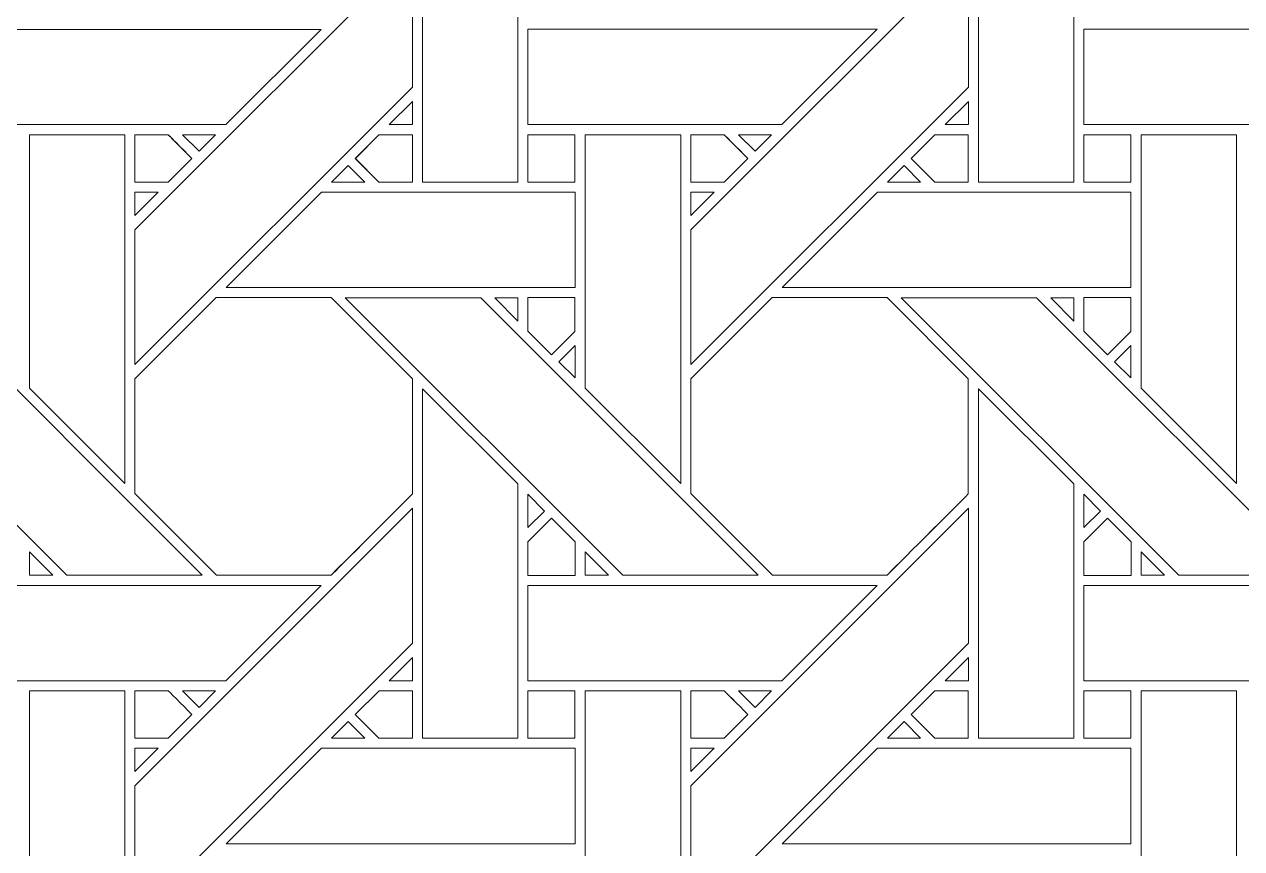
# Model space of a CAD drawing. Header units: inches. Extents: x 2.4 to 22.4, y -0.9 to 19.1.
# Drawn here: x 7.688 to 9.766, y 14.558 to 15.965 of the extents above; entities that cross this region are included whole.
import ezdxf

# ---------------------------------------------------------------- set-up
doc = ezdxf.new("R2010")
doc.units = ezdxf.units.IN
doc.header["$MEASUREMENT"] = 0
doc.layers.add('Design', color=7, linetype='Continuous', lineweight=0)

msp = doc.modelspace()

# ---------------------------------------------------------------- linework, layer by layer
at = {"layer": 'Design'}
for points, knots in [([(12.3829, 19.0948), (6.86, 19.0948), (2.3829, 14.6176), (2.3829, 9.0948), (2.3829, 3.5719), (6.86, -0.9052), (12.3829, -0.9052), (17.9057, -0.9052), (22.3829, 3.5719), (22.3829, 9.0948), (22.3829, 14.6176), (17.9057, 19.0948), (12.3829, 19.0948)], [0, 0, 0, 0, 1, 1, 1, 2, 2, 2, 3, 3, 3, 4, 4, 4, 4]), ([(12.3829, 17.972), (7.4801, 17.972), (3.5056, 13.9975), (3.5056, 9.0948), (3.5056, 4.192), (7.4801, 0.2175), (12.3829, 0.2175), (17.2856, 0.2175), (21.2601, 4.192), (21.2601, 9.0948), (21.2601, 13.9975), (17.2856, 17.972), (12.3829, 17.972)], [0, 0, 0, 0, 1, 1, 1, 2, 2, 2, 3, 3, 3, 4, 4, 4, 4]), ([(8.3676, 15.6955), (8.3676, 15.6955), (8.3676, 16.2913), (8.3676, 16.2913), (8.3676, 16.2913), (8.5303, 16.1292), (8.5303, 16.1292), (8.5303, 16.1292), (8.5303, 15.6955), (8.5303, 15.6955), (8.5303, 15.6955), (8.3676, 15.6955), (8.3676, 15.6955)], [0, 0, 0, 0, 1, 1, 1, 2, 2, 2, 3, 3, 3, 4, 4, 4, 4]), ([(9.3163, 15.6955), (9.3163, 15.6955), (9.3163, 16.2913), (9.3163, 16.2913), (9.3163, 16.2913), (9.4791, 16.1292), (9.4791, 16.1292), (9.4791, 16.1292), (9.4791, 15.6955), (9.4791, 15.6955), (9.4791, 15.6955), (9.3163, 15.6955), (9.3163, 15.6955)], [0, 0, 0, 0, 1, 1, 1, 2, 2, 2, 3, 3, 3, 4, 4, 4, 4]), ([(8.3504, 16.0878), (8.3504, 16.0878), (8.3504, 15.8577), (8.3504, 15.8577), (8.3504, 15.8577), (7.8768, 15.3841), (7.8768, 15.3841), (7.8768, 15.3841), (7.8768, 15.6142), (7.8768, 15.6142), (7.8768, 15.6142), (8.3504, 16.0878), (8.3504, 16.0878)], [0, 0, 0, 0, 1, 1, 1, 2, 2, 2, 3, 3, 3, 4, 4, 4, 4]), ([(9.2992, 15.8577), (9.2992, 15.8577), (8.8255, 15.3841), (8.8255, 15.3841), (8.8255, 15.3841), (8.8255, 15.6142), (8.8255, 15.6142), (8.8255, 15.6142), (9.2992, 16.0878), (9.2992, 16.0878), (9.2992, 16.0878), (9.2992, 15.8577), (9.2992, 15.8577)], [0, 0, 0, 0, 1, 1, 1, 2, 2, 2, 3, 3, 3, 4, 4, 4, 4]), ([(8.1946, 15.9562), (8.1946, 15.9562), (8.0319, 15.7936), (8.0319, 15.7936), (8.0319, 15.7936), (7.5989, 15.7936), (7.5989, 15.7936), (7.5989, 15.7936), (7.5989, 15.9562), (7.5989, 15.9562), (7.5989, 15.9562), (8.1946, 15.9562), (8.1946, 15.9562)], [0, 0, 0, 0, 1, 1, 1, 2, 2, 2, 3, 3, 3, 4, 4, 4, 4]), ([(9.1433, 15.9563), (9.1433, 15.9563), (8.9806, 15.7936), (8.9806, 15.7936), (8.9806, 15.7936), (8.5476, 15.7936), (8.5476, 15.7936), (8.5476, 15.7936), (8.5476, 15.9563), (8.5476, 15.9563), (8.5476, 15.9563), (9.1433, 15.9563), (9.1433, 15.9563)], [0, 0, 0, 0, 1, 1, 1, 2, 2, 2, 3, 3, 3, 4, 4, 4, 4]), ([(10.0921, 15.9563), (10.0921, 15.9563), (9.9293, 15.7936), (9.9293, 15.7936), (9.9293, 15.7936), (9.4964, 15.7936), (9.4964, 15.7936), (9.4964, 15.7936), (9.4964, 15.9563), (9.4964, 15.9563), (9.4964, 15.9563), (10.0921, 15.9563), (10.0921, 15.9563)], [0, 0, 0, 0, 1, 1, 1, 2, 2, 2, 3, 3, 3, 4, 4, 4, 4]), ([(8.3504, 15.7936), (8.3504, 15.7936), (8.3107, 15.7936), (8.3107, 15.7936), (8.3107, 15.7936), (8.3504, 15.8333), (8.3504, 15.8333), (8.3504, 15.8333), (8.3504, 15.7936), (8.3504, 15.7936)], [0, 0, 0, 0, 1, 1, 1, 2, 2, 2, 3, 3, 3, 3]), ([(9.2992, 15.7936), (9.2992, 15.7936), (9.2594, 15.7936), (9.2594, 15.7936), (9.2594, 15.7936), (9.2992, 15.8334), (9.2992, 15.8334), (9.2992, 15.8334), (9.2992, 15.7936), (9.2992, 15.7936)], [0, 0, 0, 0, 1, 1, 1, 2, 2, 2, 3, 3, 3, 3]), ([(7.8596, 15.7763), (7.8596, 15.7763), (7.8596, 15.1812), (7.8596, 15.1812), (7.8596, 15.1812), (7.6967, 15.3441), (7.6967, 15.3441), (7.6967, 15.3441), (7.6967, 15.7763), (7.6967, 15.7763), (7.6967, 15.7763), (7.8596, 15.7763), (7.8596, 15.7763)], [0, 0, 0, 0, 1, 1, 1, 2, 2, 2, 3, 3, 3, 4, 4, 4, 4]), ([(7.9336, 15.6956), (7.9336, 15.6956), (7.8767, 15.6956), (7.8767, 15.6956), (7.8767, 15.6956), (7.8767, 15.7764), (7.8767, 15.7764), (7.8767, 15.7764), (7.9337, 15.7764), (7.9337, 15.7764), (7.9389, 15.7713), (7.9696, 15.7405), (7.9741, 15.7361), (7.9741, 15.7361), (7.9336, 15.6956), (7.9336, 15.6956)], [0, 0, 0, 0, 1, 1, 1, 2, 2, 2, 3, 3, 3, 4, 4, 4, 5, 5, 5, 5]), ([(7.9583, 15.7518), (7.9583, 15.7518), (7.9742, 15.7359), (7.9742, 15.7359), (7.9742, 15.7359), (7.9337, 15.6955), (7.9337, 15.6955), (7.9337, 15.6955), (7.8768, 15.6955), (7.8768, 15.6955), (7.8768, 15.6955), (7.8768, 15.7763), (7.8768, 15.7763), (7.8768, 15.7763), (7.9338, 15.7763), (7.9338, 15.7763), (7.9392, 15.771), (7.949, 15.7611), (7.9583, 15.7518)], [0, 0, 0, 0, 1, 1, 1, 2, 2, 2, 3, 3, 3, 4, 4, 4, 5, 5, 5, 6, 6, 6, 6]), ([(7.9582, 15.7763), (7.9582, 15.7763), (8.0146, 15.7763), (8.0146, 15.7763), (8.0146, 15.7763), (7.9864, 15.7481), (7.9864, 15.7481), (7.9864, 15.7481), (7.9582, 15.7763), (7.9582, 15.7763)], [0, 0, 0, 0, 1, 1, 1, 2, 2, 2, 3, 3, 3, 3]), ([(8.2933, 15.6956), (8.2933, 15.6956), (8.2529, 15.736), (8.2529, 15.736), (8.2529, 15.736), (8.2933, 15.7764), (8.2933, 15.7764), (8.2933, 15.7764), (8.3504, 15.7764), (8.3504, 15.7764), (8.3504, 15.7764), (8.3504, 15.6956), (8.3504, 15.6956), (8.3504, 15.6956), (8.2933, 15.6956), (8.2933, 15.6956)], [0, 0, 0, 0, 1, 1, 1, 2, 2, 2, 3, 3, 3, 4, 4, 4, 5, 5, 5, 5]), ([(8.253, 15.7359), (8.253, 15.7359), (8.2933, 15.7764), (8.2933, 15.7764), (8.2933, 15.7764), (8.3504, 15.7764), (8.3504, 15.7764), (8.3504, 15.7764), (8.3504, 15.6956), (8.3504, 15.6956), (8.3504, 15.6956), (8.2933, 15.6956), (8.2933, 15.6956), (8.2933, 15.6956), (8.253, 15.7359), (8.253, 15.7359)], [0, 0, 0, 0, 1, 1, 1, 2, 2, 2, 3, 3, 3, 4, 4, 4, 5, 5, 5, 5]), ([(8.5476, 15.6956), (8.5476, 15.6956), (8.5476, 15.7764), (8.5476, 15.7764), (8.5476, 15.7764), (8.6278, 15.7764), (8.6278, 15.7764), (8.6278, 15.7764), (8.6278, 15.6956), (8.6278, 15.6956), (8.6278, 15.6956), (8.5476, 15.6956), (8.5476, 15.6956)], [0, 0, 0, 0, 1, 1, 1, 2, 2, 2, 3, 3, 3, 4, 4, 4, 4]), ([(8.6278, 15.7764), (8.6278, 15.7764), (8.6278, 15.6956), (8.6278, 15.6956), (8.6278, 15.6956), (8.5476, 15.6956), (8.5476, 15.6956), (8.5476, 15.6956), (8.5476, 15.7764), (8.5476, 15.7764), (8.5476, 15.7764), (8.6278, 15.7764), (8.6278, 15.7764)], [0, 0, 0, 0, 1, 1, 1, 2, 2, 2, 3, 3, 3, 4, 4, 4, 4]), ([(8.6454, 15.3441), (8.6454, 15.3441), (8.6454, 15.7763), (8.6454, 15.7763), (8.6454, 15.7763), (8.8083, 15.7763), (8.8083, 15.7763), (8.8083, 15.7763), (8.8083, 15.1812), (8.8083, 15.1812), (8.8083, 15.1812), (8.6454, 15.3441), (8.6454, 15.3441)], [0, 0, 0, 0, 1, 1, 1, 2, 2, 2, 3, 3, 3, 4, 4, 4, 4]), ([(8.8255, 15.6956), (8.8255, 15.6956), (8.8255, 15.7763), (8.8255, 15.7763), (8.8255, 15.7763), (8.8825, 15.7763), (8.8825, 15.7763), (8.8877, 15.7712), (8.9184, 15.7404), (8.9228, 15.736), (8.9228, 15.736), (8.8824, 15.6956), (8.8824, 15.6956), (8.8824, 15.6956), (8.8255, 15.6956), (8.8255, 15.6956)], [0, 0, 0, 0, 1, 1, 1, 2, 2, 2, 3, 3, 3, 4, 4, 4, 5, 5, 5, 5]), ([(8.907, 15.7518), (8.907, 15.7518), (8.9228, 15.736), (8.9228, 15.736), (8.9228, 15.736), (8.8824, 15.6956), (8.8824, 15.6956), (8.8824, 15.6956), (8.8255, 15.6956), (8.8255, 15.6956), (8.8255, 15.6956), (8.8255, 15.7763), (8.8255, 15.7763), (8.8255, 15.7763), (8.8825, 15.7763), (8.8825, 15.7763), (8.8879, 15.771), (8.8977, 15.7611), (8.907, 15.7518)], [0, 0, 0, 0, 1, 1, 1, 2, 2, 2, 3, 3, 3, 4, 4, 4, 5, 5, 5, 6, 6, 6, 6]), ([(8.9069, 15.7763), (8.9069, 15.7763), (8.9634, 15.7763), (8.9634, 15.7763), (8.9634, 15.7763), (8.9351, 15.7481), (8.9351, 15.7481), (8.9351, 15.7481), (8.9069, 15.7763), (8.9069, 15.7763)], [0, 0, 0, 0, 1, 1, 1, 2, 2, 2, 3, 3, 3, 3]), ([(9.242, 15.6956), (9.242, 15.6956), (9.2017, 15.7359), (9.2017, 15.7359), (9.2017, 15.7359), (9.2421, 15.7764), (9.2421, 15.7764), (9.2421, 15.7764), (9.2991, 15.7764), (9.2991, 15.7764), (9.2991, 15.7764), (9.2991, 15.6956), (9.2991, 15.6956), (9.2991, 15.6956), (9.242, 15.6956), (9.242, 15.6956)], [0, 0, 0, 0, 1, 1, 1, 2, 2, 2, 3, 3, 3, 4, 4, 4, 5, 5, 5, 5]), ([(9.2017, 15.7359), (9.2017, 15.7359), (9.2421, 15.7764), (9.2421, 15.7764), (9.2421, 15.7764), (9.2991, 15.7764), (9.2991, 15.7764), (9.2991, 15.7764), (9.2991, 15.6956), (9.2991, 15.6956), (9.2991, 15.6956), (9.242, 15.6956), (9.242, 15.6956), (9.242, 15.6956), (9.2017, 15.7359), (9.2017, 15.7359)], [0, 0, 0, 0, 1, 1, 1, 2, 2, 2, 3, 3, 3, 4, 4, 4, 5, 5, 5, 5]), ([(9.4963, 15.6956), (9.4963, 15.6956), (9.4963, 15.7763), (9.4963, 15.7763), (9.4963, 15.7763), (9.5766, 15.7763), (9.5766, 15.7763), (9.5766, 15.7763), (9.5766, 15.6956), (9.5766, 15.6956), (9.5766, 15.6956), (9.4963, 15.6956), (9.4963, 15.6956)], [0, 0, 0, 0, 1, 1, 1, 2, 2, 2, 3, 3, 3, 4, 4, 4, 4]), ([(9.5766, 15.7763), (9.5766, 15.7763), (9.5766, 15.6956), (9.5766, 15.6956), (9.5766, 15.6956), (9.4963, 15.6956), (9.4963, 15.6956), (9.4963, 15.6956), (9.4963, 15.7763), (9.4963, 15.7763), (9.4963, 15.7763), (9.5766, 15.7763), (9.5766, 15.7763)], [0, 0, 0, 0, 1, 1, 1, 2, 2, 2, 3, 3, 3, 4, 4, 4, 4]), ([(9.5942, 15.3441), (9.5942, 15.3441), (9.5942, 15.7763), (9.5942, 15.7763), (9.5942, 15.7763), (9.7571, 15.7763), (9.7571, 15.7763), (9.7571, 15.7763), (9.7571, 15.1812), (9.7571, 15.1812), (9.7571, 15.1812), (9.5942, 15.3441), (9.5942, 15.3441)], [0, 0, 0, 0, 1, 1, 1, 2, 2, 2, 3, 3, 3, 4, 4, 4, 4]), ([(8.2691, 15.6955), (8.2691, 15.6955), (8.2126, 15.6955), (8.2126, 15.6955), (8.2126, 15.6955), (8.2408, 15.7238), (8.2408, 15.7238), (8.2408, 15.7238), (8.2691, 15.6955), (8.2691, 15.6955)], [0, 0, 0, 0, 1, 1, 1, 2, 2, 2, 3, 3, 3, 3]), ([(9.2178, 15.6955), (9.2178, 15.6955), (9.1613, 15.6955), (9.1613, 15.6955), (9.1613, 15.6955), (9.1896, 15.7238), (9.1896, 15.7238), (9.1896, 15.7238), (9.2178, 15.6955), (9.2178, 15.6955)], [0, 0, 0, 0, 1, 1, 1, 2, 2, 2, 3, 3, 3, 3]), ([(7.9166, 15.6784), (7.9166, 15.6784), (7.8768, 15.6385), (7.8768, 15.6385), (7.8768, 15.6385), (7.8768, 15.6784), (7.8768, 15.6784), (7.8768, 15.6784), (7.9166, 15.6784), (7.9166, 15.6784)], [0, 0, 0, 0, 1, 1, 1, 2, 2, 2, 3, 3, 3, 3]), ([(8.6279, 15.6784), (8.6279, 15.6784), (8.6279, 15.5155), (8.6279, 15.5155), (8.6279, 15.5155), (8.0326, 15.5155), (8.0326, 15.5155), (8.0326, 15.5155), (8.1954, 15.6784), (8.1954, 15.6784), (8.1954, 15.6784), (8.6279, 15.6784), (8.6279, 15.6784)], [0, 0, 0, 0, 1, 1, 1, 2, 2, 2, 3, 3, 3, 4, 4, 4, 4]), ([(8.8653, 15.6784), (8.8653, 15.6784), (8.8255, 15.6385), (8.8255, 15.6385), (8.8255, 15.6385), (8.8255, 15.6784), (8.8255, 15.6784), (8.8255, 15.6784), (8.8653, 15.6784), (8.8653, 15.6784)], [0, 0, 0, 0, 1, 1, 1, 2, 2, 2, 3, 3, 3, 3]), ([(9.5766, 15.6784), (9.5766, 15.6784), (9.5766, 15.5155), (9.5766, 15.5155), (9.5766, 15.5155), (8.9813, 15.5155), (8.9813, 15.5155), (8.9813, 15.5155), (9.1442, 15.6784), (9.1442, 15.6784), (9.1442, 15.6784), (9.5766, 15.6784), (9.5766, 15.6784)], [0, 0, 0, 0, 1, 1, 1, 2, 2, 2, 3, 3, 3, 4, 4, 4, 4]), ([(7.5181, 15.4984), (7.5181, 15.4984), (7.9918, 15.0248), (7.9918, 15.0248), (7.9918, 15.0248), (7.7607, 15.0248), (7.7607, 15.0248), (7.7607, 15.0248), (7.2872, 15.4984), (7.2872, 15.4984), (7.2872, 15.4984), (7.5181, 15.4984), (7.5181, 15.4984)], [0, 0, 0, 0, 1, 1, 1, 2, 2, 2, 3, 3, 3, 4, 4, 4, 4]), ([(8.2116, 15.0249), (8.2116, 15.0249), (8.0159, 15.0249), (8.0159, 15.0249), (8.0159, 15.0249), (7.8767, 15.1641), (7.8767, 15.1641), (7.8767, 15.1641), (7.8767, 15.3597), (7.8767, 15.3597), (7.8767, 15.3597), (8.0154, 15.4985), (8.0154, 15.4985), (8.0154, 15.4985), (8.2117, 15.4985), (8.2117, 15.4985), (8.2117, 15.4985), (8.3504, 15.3597), (8.3504, 15.3597), (8.3504, 15.3597), (8.3504, 15.1635), (8.3504, 15.1635), (8.3326, 15.1456), (8.2206, 15.0339), (8.2116, 15.0249)], [0, 0, 0, 0, 1, 1, 1, 2, 2, 2, 3, 3, 3, 4, 4, 4, 5, 5, 5, 6, 6, 6, 7, 7, 7, 8, 8, 8, 8]), ([(8.0154, 15.4985), (8.0154, 15.4985), (8.2117, 15.4985), (8.2117, 15.4985), (8.2117, 15.4985), (8.3504, 15.3597), (8.3504, 15.3597), (8.3504, 15.3597), (8.3504, 15.1635), (8.3504, 15.1635), (8.3324, 15.1454), (8.2206, 15.0337), (8.2117, 15.0248), (8.2117, 15.0248), (8.016, 15.0248), (8.016, 15.0248), (8.016, 15.0248), (7.8767, 15.1641), (7.8767, 15.1641), (7.8767, 15.1641), (7.8767, 15.3597), (7.8767, 15.3597), (7.8767, 15.3597), (8.0154, 15.4985), (8.0154, 15.4985)], [0, 0, 0, 0, 1, 1, 1, 2, 2, 2, 3, 3, 3, 4, 4, 4, 5, 5, 5, 6, 6, 6, 7, 7, 7, 8, 8, 8, 8]), ([(8.9405, 15.0248), (8.9405, 15.0248), (8.7095, 15.0248), (8.7095, 15.0248), (8.7095, 15.0248), (8.2359, 15.4984), (8.2359, 15.4984), (8.2359, 15.4984), (8.4669, 15.4984), (8.4669, 15.4984), (8.4669, 15.4984), (8.9405, 15.0248), (8.9405, 15.0248)], [0, 0, 0, 0, 1, 1, 1, 2, 2, 2, 3, 3, 3, 4, 4, 4, 4]), ([(8.491, 15.4984), (8.491, 15.4984), (8.5304, 15.4984), (8.5304, 15.4984), (8.5304, 15.4984), (8.5304, 15.4586), (8.5304, 15.4586), (8.5304, 15.4586), (8.491, 15.4984), (8.491, 15.4984)], [0, 0, 0, 0, 1, 1, 1, 2, 2, 2, 3, 3, 3, 3]), ([(8.6278, 15.4985), (8.6278, 15.4985), (8.6278, 15.4409), (8.6278, 15.4409), (8.6278, 15.4409), (8.5879, 15.401), (8.5879, 15.401), (8.5879, 15.401), (8.5476, 15.4413), (8.5476, 15.4413), (8.5476, 15.4413), (8.5476, 15.4985), (8.5476, 15.4985), (8.5476, 15.4985), (8.6278, 15.4985), (8.6278, 15.4985)], [0, 0, 0, 0, 1, 1, 1, 2, 2, 2, 3, 3, 3, 4, 4, 4, 5, 5, 5, 5]), ([(8.6278, 15.4409), (8.6278, 15.4409), (8.588, 15.4009), (8.588, 15.4009), (8.588, 15.4009), (8.5476, 15.4413), (8.5476, 15.4413), (8.5476, 15.4413), (8.5476, 15.4985), (8.5476, 15.4985), (8.5476, 15.4985), (8.6278, 15.4985), (8.6278, 15.4985), (8.6278, 15.4985), (8.6278, 15.4409), (8.6278, 15.4409)], [0, 0, 0, 0, 1, 1, 1, 2, 2, 2, 3, 3, 3, 4, 4, 4, 5, 5, 5, 5]), ([(8.9642, 15.4985), (8.9642, 15.4985), (9.1604, 15.4985), (9.1604, 15.4985), (9.1604, 15.4985), (9.2991, 15.3597), (9.2991, 15.3597), (9.2991, 15.3597), (9.2991, 15.1635), (9.2991, 15.1635), (9.2813, 15.1456), (9.1694, 15.0339), (9.1604, 15.0248), (9.1604, 15.0248), (8.9647, 15.0248), (8.9647, 15.0248), (8.9647, 15.0248), (8.8255, 15.1641), (8.8255, 15.1641), (8.8255, 15.1641), (8.8255, 15.3597), (8.8255, 15.3597), (8.8255, 15.3597), (8.9642, 15.4985), (8.9642, 15.4985)], [0, 0, 0, 0, 1, 1, 1, 2, 2, 2, 3, 3, 3, 4, 4, 4, 5, 5, 5, 6, 6, 6, 7, 7, 7, 8, 8, 8, 8]), ([(9.1604, 15.4985), (9.1604, 15.4985), (9.2991, 15.3597), (9.2991, 15.3597), (9.2991, 15.3597), (9.2991, 15.1635), (9.2991, 15.1635), (9.2812, 15.1455), (9.1693, 15.0338), (9.1604, 15.0248), (9.1604, 15.0248), (8.9647, 15.0248), (8.9647, 15.0248), (8.9647, 15.0248), (8.8255, 15.1641), (8.8255, 15.1641), (8.8255, 15.1641), (8.8255, 15.3597), (8.8255, 15.3597), (8.8255, 15.3597), (8.9642, 15.4985), (8.9642, 15.4985), (8.9642, 15.4985), (9.1604, 15.4985), (9.1604, 15.4985)], [0, 0, 0, 0, 1, 1, 1, 2, 2, 2, 3, 3, 3, 4, 4, 4, 5, 5, 5, 6, 6, 6, 7, 7, 7, 8, 8, 8, 8]), ([(9.8892, 15.0248), (9.8892, 15.0248), (9.6582, 15.0248), (9.6582, 15.0248), (9.6582, 15.0248), (9.1846, 15.4984), (9.1846, 15.4984), (9.1846, 15.4984), (9.4156, 15.4984), (9.4156, 15.4984), (9.4156, 15.4984), (9.8892, 15.0248), (9.8892, 15.0248)], [0, 0, 0, 0, 1, 1, 1, 2, 2, 2, 3, 3, 3, 4, 4, 4, 4]), ([(9.4397, 15.4984), (9.4397, 15.4984), (9.4791, 15.4984), (9.4791, 15.4984), (9.4791, 15.4984), (9.4791, 15.4586), (9.4791, 15.4586), (9.4791, 15.4586), (9.4397, 15.4984), (9.4397, 15.4984)], [0, 0, 0, 0, 1, 1, 1, 2, 2, 2, 3, 3, 3, 3]), ([(9.4963, 15.4413), (9.4963, 15.4413), (9.4963, 15.4985), (9.4963, 15.4985), (9.4963, 15.4985), (9.5766, 15.4985), (9.5766, 15.4985), (9.5766, 15.4985), (9.5766, 15.4409), (9.5766, 15.4409), (9.5766, 15.4409), (9.5366, 15.4009), (9.5366, 15.4009), (9.5366, 15.4009), (9.4963, 15.4413), (9.4963, 15.4413)], [0, 0, 0, 0, 1, 1, 1, 2, 2, 2, 3, 3, 3, 4, 4, 4, 5, 5, 5, 5]), ([(9.5766, 15.4409), (9.5766, 15.4409), (9.5366, 15.4009), (9.5366, 15.4009), (9.5366, 15.4009), (9.4963, 15.4413), (9.4963, 15.4413), (9.4963, 15.4413), (9.4963, 15.4985), (9.4963, 15.4985), (9.4963, 15.4985), (9.5766, 15.4985), (9.5766, 15.4985), (9.5766, 15.4985), (9.5766, 15.4409), (9.5766, 15.4409)], [0, 0, 0, 0, 1, 1, 1, 2, 2, 2, 3, 3, 3, 4, 4, 4, 5, 5, 5, 5]), ([(8.6279, 15.4166), (8.6279, 15.4166), (8.6279, 15.3614), (8.6279, 15.3614), (8.6279, 15.3614), (8.6001, 15.3888), (8.6001, 15.3888), (8.6001, 15.3888), (8.6279, 15.4166), (8.6279, 15.4166)], [0, 0, 0, 0, 1, 1, 1, 2, 2, 2, 3, 3, 3, 3]), ([(9.5766, 15.4166), (9.5766, 15.4166), (9.5766, 15.3614), (9.5766, 15.3614), (9.5766, 15.3614), (9.5488, 15.3888), (9.5488, 15.3888), (9.5488, 15.3888), (9.5766, 15.4166), (9.5766, 15.4166)], [0, 0, 0, 0, 1, 1, 1, 2, 2, 2, 3, 3, 3, 3]), ([(8.3676, 14.7468), (8.3676, 14.7468), (8.3676, 15.3426), (8.3676, 15.3426), (8.3676, 15.3426), (8.5303, 15.1805), (8.5303, 15.1805), (8.5303, 15.1805), (8.5303, 14.7468), (8.5303, 14.7468), (8.5303, 14.7468), (8.3676, 14.7468), (8.3676, 14.7468)], [0, 0, 0, 0, 1, 1, 1, 2, 2, 2, 3, 3, 3, 4, 4, 4, 4]), ([(9.3163, 14.7468), (9.3163, 14.7468), (9.3163, 15.3426), (9.3163, 15.3426), (9.3163, 15.3426), (9.4791, 15.1805), (9.4791, 15.1805), (9.4791, 15.1805), (9.4791, 14.7468), (9.4791, 14.7468), (9.4791, 14.7468), (9.3163, 14.7468), (9.3163, 14.7468)], [0, 0, 0, 0, 1, 1, 1, 2, 2, 2, 3, 3, 3, 4, 4, 4, 4]), ([(8.5476, 15.1062), (8.5476, 15.1062), (8.5476, 15.163), (8.5476, 15.163), (8.5476, 15.163), (8.5758, 15.1344), (8.5758, 15.1344), (8.5758, 15.1344), (8.5476, 15.1062), (8.5476, 15.1062)], [0, 0, 0, 0, 1, 1, 1, 2, 2, 2, 3, 3, 3, 3]), ([(9.4964, 15.1062), (9.4964, 15.1062), (9.4964, 15.163), (9.4964, 15.163), (9.4964, 15.163), (9.5246, 15.1344), (9.5246, 15.1344), (9.5246, 15.1344), (9.4964, 15.1062), (9.4964, 15.1062)], [0, 0, 0, 0, 1, 1, 1, 2, 2, 2, 3, 3, 3, 3]), ([(8.3504, 14.909), (8.3504, 14.909), (7.8768, 14.4354), (7.8768, 14.4354), (7.8768, 14.4354), (7.8768, 14.6655), (7.8768, 14.6655), (7.8768, 14.6655), (8.3504, 15.139), (8.3504, 15.139), (8.3504, 15.139), (8.3504, 14.909), (8.3504, 14.909)], [0, 0, 0, 0, 1, 1, 1, 2, 2, 2, 3, 3, 3, 4, 4, 4, 4]), ([(9.2992, 14.909), (9.2992, 14.909), (8.8255, 14.4354), (8.8255, 14.4354), (8.8255, 14.4354), (8.8255, 14.6655), (8.8255, 14.6655), (8.8255, 14.6655), (9.2992, 15.139), (9.2992, 15.139), (9.2992, 15.139), (9.2992, 14.909), (9.2992, 14.909)], [0, 0, 0, 0, 1, 1, 1, 2, 2, 2, 3, 3, 3, 4, 4, 4, 4]), ([(8.6282, 15.0246), (8.6282, 15.0246), (8.5476, 15.0246), (8.5476, 15.0246), (8.5476, 15.0246), (8.5476, 15.0818), (8.5476, 15.0818), (8.5476, 15.0818), (8.5879, 15.1222), (8.5879, 15.1222), (8.5879, 15.1222), (8.6282, 15.0818), (8.6282, 15.0818), (8.6282, 15.0818), (8.6282, 15.0246), (8.6282, 15.0246)], [0, 0, 0, 0, 1, 1, 1, 2, 2, 2, 3, 3, 3, 4, 4, 4, 5, 5, 5, 5]), ([(8.5879, 15.1222), (8.5879, 15.1222), (8.6282, 15.0818), (8.6282, 15.0818), (8.6282, 15.0818), (8.6282, 15.0246), (8.6282, 15.0246), (8.6282, 15.0246), (8.5476, 15.0246), (8.5476, 15.0246), (8.5476, 15.0246), (8.5476, 15.0818), (8.5476, 15.0818), (8.5476, 15.0818), (8.5879, 15.1222), (8.5879, 15.1222)], [0, 0, 0, 0, 1, 1, 1, 2, 2, 2, 3, 3, 3, 4, 4, 4, 5, 5, 5, 5]), ([(9.4963, 15.0246), (9.4963, 15.0246), (9.4963, 15.0819), (9.4963, 15.0819), (9.4963, 15.0819), (9.5367, 15.1222), (9.5367, 15.1222), (9.5367, 15.1222), (9.577, 15.0819), (9.577, 15.0819), (9.577, 15.0819), (9.577, 15.0246), (9.577, 15.0246), (9.577, 15.0246), (9.4963, 15.0246), (9.4963, 15.0246)], [0, 0, 0, 0, 1, 1, 1, 2, 2, 2, 3, 3, 3, 4, 4, 4, 5, 5, 5, 5]), ([(9.5367, 15.1222), (9.5367, 15.1222), (9.577, 15.0819), (9.577, 15.0819), (9.577, 15.0819), (9.577, 15.0246), (9.577, 15.0246), (9.577, 15.0246), (9.4963, 15.0246), (9.4963, 15.0246), (9.4963, 15.0246), (9.4963, 15.0819), (9.4963, 15.0819), (9.4963, 15.0819), (9.5367, 15.1222), (9.5367, 15.1222)], [0, 0, 0, 0, 1, 1, 1, 2, 2, 2, 3, 3, 3, 4, 4, 4, 5, 5, 5, 5]), ([(7.6968, 15.0248), (7.6968, 15.0248), (7.6968, 15.0646), (7.6968, 15.0646), (7.6968, 15.0646), (7.7365, 15.0248), (7.7365, 15.0248), (7.7365, 15.0248), (7.6968, 15.0248), (7.6968, 15.0248)], [0, 0, 0, 0, 1, 1, 1, 2, 2, 2, 3, 3, 3, 3]), ([(8.6455, 15.0248), (8.6455, 15.0248), (8.6455, 15.0646), (8.6455, 15.0646), (8.6455, 15.0646), (8.6853, 15.0248), (8.6853, 15.0248), (8.6853, 15.0248), (8.6455, 15.0248), (8.6455, 15.0248)], [0, 0, 0, 0, 1, 1, 1, 2, 2, 2, 3, 3, 3, 3]), ([(9.5943, 15.0248), (9.5943, 15.0248), (9.5943, 15.0646), (9.5943, 15.0646), (9.5943, 15.0646), (9.634, 15.0248), (9.634, 15.0248), (9.634, 15.0248), (9.5943, 15.0248), (9.5943, 15.0248)], [0, 0, 0, 0, 1, 1, 1, 2, 2, 2, 3, 3, 3, 3]), ([(8.1946, 15.0075), (8.1946, 15.0075), (8.0319, 14.8448), (8.0319, 14.8448), (8.0319, 14.8448), (7.5989, 14.8448), (7.5989, 14.8448), (7.5989, 14.8448), (7.5989, 15.0075), (7.5989, 15.0075), (7.5989, 15.0075), (8.1946, 15.0075), (8.1946, 15.0075)], [0, 0, 0, 0, 1, 1, 1, 2, 2, 2, 3, 3, 3, 4, 4, 4, 4]), ([(9.1433, 15.0075), (9.1433, 15.0075), (8.9806, 14.8448), (8.9806, 14.8448), (8.9806, 14.8448), (8.5476, 14.8448), (8.5476, 14.8448), (8.5476, 14.8448), (8.5476, 15.0075), (8.5476, 15.0075), (8.5476, 15.0075), (9.1433, 15.0075), (9.1433, 15.0075)], [0, 0, 0, 0, 1, 1, 1, 2, 2, 2, 3, 3, 3, 4, 4, 4, 4]), ([(10.0921, 15.0075), (10.0921, 15.0075), (9.9293, 14.8448), (9.9293, 14.8448), (9.9293, 14.8448), (9.4964, 14.8448), (9.4964, 14.8448), (9.4964, 14.8448), (9.4964, 15.0075), (9.4964, 15.0075), (9.4964, 15.0075), (10.0921, 15.0075), (10.0921, 15.0075)], [0, 0, 0, 0, 1, 1, 1, 2, 2, 2, 3, 3, 3, 4, 4, 4, 4]), ([(8.3107, 14.8449), (8.3107, 14.8449), (8.3504, 14.8846), (8.3504, 14.8846), (8.3504, 14.8846), (8.3504, 14.8449), (8.3504, 14.8449), (8.3504, 14.8449), (8.3107, 14.8449), (8.3107, 14.8449)], [0, 0, 0, 0, 1, 1, 1, 2, 2, 2, 3, 3, 3, 3]), ([(9.2594, 14.8449), (9.2594, 14.8449), (9.2992, 14.8846), (9.2992, 14.8846), (9.2992, 14.8846), (9.2992, 14.8449), (9.2992, 14.8449), (9.2992, 14.8449), (9.2594, 14.8449), (9.2594, 14.8449)], [0, 0, 0, 0, 1, 1, 1, 2, 2, 2, 3, 3, 3, 3]), ([(7.6967, 14.3954), (7.6967, 14.3954), (7.6967, 14.8276), (7.6967, 14.8276), (7.6967, 14.8276), (7.8596, 14.8276), (7.8596, 14.8276), (7.8596, 14.8276), (7.8596, 14.2324), (7.8596, 14.2324), (7.8596, 14.2324), (7.6967, 14.3954), (7.6967, 14.3954)], [0, 0, 0, 0, 1, 1, 1, 2, 2, 2, 3, 3, 3, 4, 4, 4, 4]), ([(7.8767, 14.7468), (7.8767, 14.7468), (7.8767, 14.8276), (7.8767, 14.8276), (7.8767, 14.8276), (7.9338, 14.8276), (7.9338, 14.8276), (7.9389, 14.8225), (7.9697, 14.7917), (7.9741, 14.7873), (7.9741, 14.7873), (7.9337, 14.7468), (7.9337, 14.7468), (7.9337, 14.7468), (7.8767, 14.7468), (7.8767, 14.7468)], [0, 0, 0, 0, 1, 1, 1, 2, 2, 2, 3, 3, 3, 4, 4, 4, 5, 5, 5, 5]), ([(7.9741, 14.7873), (7.9741, 14.7873), (7.9337, 14.7468), (7.9337, 14.7468), (7.9337, 14.7468), (7.8767, 14.7468), (7.8767, 14.7468), (7.8767, 14.7468), (7.8767, 14.8276), (7.8767, 14.8276), (7.8767, 14.8276), (7.9338, 14.8276), (7.9338, 14.8276), (7.9389, 14.8225), (7.9697, 14.7917), (7.9741, 14.7873)], [0, 0, 0, 0, 1, 1, 1, 2, 2, 2, 3, 3, 3, 4, 4, 4, 5, 5, 5, 5]), ([(7.9864, 14.7994), (7.9864, 14.7994), (7.9582, 14.8276), (7.9582, 14.8276), (7.9582, 14.8276), (8.0146, 14.8276), (8.0146, 14.8276), (8.0146, 14.8276), (7.9864, 14.7994), (7.9864, 14.7994)], [0, 0, 0, 0, 1, 1, 1, 2, 2, 2, 3, 3, 3, 3]), ([(8.2933, 14.7468), (8.2933, 14.7468), (8.2529, 14.7872), (8.2529, 14.7872), (8.2529, 14.7872), (8.2934, 14.8276), (8.2934, 14.8276), (8.2934, 14.8276), (8.3504, 14.8276), (8.3504, 14.8276), (8.3504, 14.8276), (8.3504, 14.7468), (8.3504, 14.7468), (8.3504, 14.7468), (8.2933, 14.7468), (8.2933, 14.7468)], [0, 0, 0, 0, 1, 1, 1, 2, 2, 2, 3, 3, 3, 4, 4, 4, 5, 5, 5, 5]), ([(8.3504, 14.8276), (8.3504, 14.8276), (8.3504, 14.7468), (8.3504, 14.7468), (8.3504, 14.7468), (8.2933, 14.7468), (8.2933, 14.7468), (8.2933, 14.7468), (8.2529, 14.7872), (8.2529, 14.7872), (8.2529, 14.7872), (8.2934, 14.8276), (8.2934, 14.8276), (8.2934, 14.8276), (8.3504, 14.8276), (8.3504, 14.8276)], [0, 0, 0, 0, 1, 1, 1, 2, 2, 2, 3, 3, 3, 4, 4, 4, 5, 5, 5, 5]), ([(8.5476, 14.7468), (8.5476, 14.7468), (8.5476, 14.8276), (8.5476, 14.8276), (8.5476, 14.8276), (8.6278, 14.8276), (8.6278, 14.8276), (8.6278, 14.8276), (8.6278, 14.7468), (8.6278, 14.7468), (8.6278, 14.7468), (8.5476, 14.7468), (8.5476, 14.7468)], [0, 0, 0, 0, 1, 1, 1, 2, 2, 2, 3, 3, 3, 4, 4, 4, 4]), ([(8.6278, 14.8276), (8.6278, 14.8276), (8.6278, 14.7468), (8.6278, 14.7468), (8.6278, 14.7468), (8.5476, 14.7468), (8.5476, 14.7468), (8.5476, 14.7468), (8.5476, 14.8276), (8.5476, 14.8276), (8.5476, 14.8276), (8.6278, 14.8276), (8.6278, 14.8276)], [0, 0, 0, 0, 1, 1, 1, 2, 2, 2, 3, 3, 3, 4, 4, 4, 4]), ([(8.8083, 14.8276), (8.8083, 14.8276), (8.8083, 14.2324), (8.8083, 14.2324), (8.8083, 14.2324), (8.6454, 14.3954), (8.6454, 14.3954), (8.6454, 14.3954), (8.6454, 14.8276), (8.6454, 14.8276), (8.6454, 14.8276), (8.8083, 14.8276), (8.8083, 14.8276)], [0, 0, 0, 0, 1, 1, 1, 2, 2, 2, 3, 3, 3, 4, 4, 4, 4]), ([(8.8825, 14.8276), (8.8877, 14.8225), (8.9184, 14.7917), (8.9228, 14.7873), (8.9228, 14.7873), (8.8824, 14.7468), (8.8824, 14.7468), (8.8824, 14.7468), (8.8255, 14.7468), (8.8255, 14.7468), (8.8255, 14.7468), (8.8255, 14.8276), (8.8255, 14.8276), (8.8255, 14.8276), (8.8825, 14.8276), (8.8825, 14.8276)], [0, 0, 0, 0, 1, 1, 1, 2, 2, 2, 3, 3, 3, 4, 4, 4, 5, 5, 5, 5]), ([(8.9228, 14.7873), (8.9228, 14.7873), (8.8824, 14.7468), (8.8824, 14.7468), (8.8824, 14.7468), (8.8255, 14.7468), (8.8255, 14.7468), (8.8255, 14.7468), (8.8255, 14.8276), (8.8255, 14.8276), (8.8255, 14.8276), (8.8825, 14.8276), (8.8825, 14.8276), (8.8877, 14.8224), (8.9185, 14.7916), (8.9228, 14.7873)], [0, 0, 0, 0, 1, 1, 1, 2, 2, 2, 3, 3, 3, 4, 4, 4, 5, 5, 5, 5]), ([(8.9069, 14.8276), (8.9069, 14.8276), (8.9634, 14.8276), (8.9634, 14.8276), (8.9634, 14.8276), (8.9351, 14.7994), (8.9351, 14.7994), (8.9351, 14.7994), (8.9069, 14.8276), (8.9069, 14.8276)], [0, 0, 0, 0, 1, 1, 1, 2, 2, 2, 3, 3, 3, 3]), ([(9.242, 14.7468), (9.242, 14.7468), (9.2017, 14.7872), (9.2017, 14.7872), (9.2017, 14.7872), (9.2421, 14.8276), (9.2421, 14.8276), (9.2421, 14.8276), (9.2991, 14.8276), (9.2991, 14.8276), (9.2991, 14.8276), (9.2991, 14.7468), (9.2991, 14.7468), (9.2991, 14.7468), (9.242, 14.7468), (9.242, 14.7468)], [0, 0, 0, 0, 1, 1, 1, 2, 2, 2, 3, 3, 3, 4, 4, 4, 5, 5, 5, 5]), ([(9.2991, 14.8276), (9.2991, 14.8276), (9.2991, 14.7468), (9.2991, 14.7468), (9.2991, 14.7468), (9.242, 14.7468), (9.242, 14.7468), (9.242, 14.7468), (9.2017, 14.7872), (9.2017, 14.7872), (9.2017, 14.7872), (9.2421, 14.8276), (9.2421, 14.8276), (9.2421, 14.8276), (9.2991, 14.8276), (9.2991, 14.8276)], [0, 0, 0, 0, 1, 1, 1, 2, 2, 2, 3, 3, 3, 4, 4, 4, 5, 5, 5, 5]), ([(9.4963, 14.7468), (9.4963, 14.7468), (9.4963, 14.8276), (9.4963, 14.8276), (9.4963, 14.8276), (9.5766, 14.8276), (9.5766, 14.8276), (9.5766, 14.8276), (9.5766, 14.7468), (9.5766, 14.7468), (9.5766, 14.7468), (9.4963, 14.7468), (9.4963, 14.7468)], [0, 0, 0, 0, 1, 1, 1, 2, 2, 2, 3, 3, 3, 4, 4, 4, 4]), ([(9.5766, 14.8276), (9.5766, 14.8276), (9.5766, 14.7468), (9.5766, 14.7468), (9.5766, 14.7468), (9.4963, 14.7468), (9.4963, 14.7468), (9.4963, 14.7468), (9.4963, 14.8276), (9.4963, 14.8276), (9.4963, 14.8276), (9.5766, 14.8276), (9.5766, 14.8276)], [0, 0, 0, 0, 1, 1, 1, 2, 2, 2, 3, 3, 3, 4, 4, 4, 4]), ([(9.5942, 14.3954), (9.5942, 14.3954), (9.5942, 14.8276), (9.5942, 14.8276), (9.5942, 14.8276), (9.7571, 14.8276), (9.7571, 14.8276), (9.7571, 14.8276), (9.7571, 14.2324), (9.7571, 14.2324), (9.7571, 14.2324), (9.5942, 14.3954), (9.5942, 14.3954)], [0, 0, 0, 0, 1, 1, 1, 2, 2, 2, 3, 3, 3, 4, 4, 4, 4]), ([(8.2691, 14.7468), (8.2691, 14.7468), (8.2126, 14.7468), (8.2126, 14.7468), (8.2126, 14.7468), (8.2408, 14.775), (8.2408, 14.775), (8.2408, 14.775), (8.2691, 14.7468), (8.2691, 14.7468)], [0, 0, 0, 0, 1, 1, 1, 2, 2, 2, 3, 3, 3, 3]), ([(9.2178, 14.7468), (9.2178, 14.7468), (9.1613, 14.7468), (9.1613, 14.7468), (9.1613, 14.7468), (9.1896, 14.775), (9.1896, 14.775), (9.1896, 14.775), (9.2178, 14.7468), (9.2178, 14.7468)], [0, 0, 0, 0, 1, 1, 1, 2, 2, 2, 3, 3, 3, 3]), ([(7.8768, 14.6898), (7.8768, 14.6898), (7.8768, 14.7296), (7.8768, 14.7296), (7.8768, 14.7296), (7.9166, 14.7296), (7.9166, 14.7296), (7.9166, 14.7296), (7.8768, 14.6898), (7.8768, 14.6898)], [0, 0, 0, 0, 1, 1, 1, 2, 2, 2, 3, 3, 3, 3]), ([(8.6279, 14.7296), (8.6279, 14.7296), (8.6279, 14.5668), (8.6279, 14.5668), (8.6279, 14.5668), (8.0326, 14.5668), (8.0326, 14.5668), (8.0326, 14.5668), (8.1954, 14.7296), (8.1954, 14.7296), (8.1954, 14.7296), (8.6279, 14.7296), (8.6279, 14.7296)], [0, 0, 0, 0, 1, 1, 1, 2, 2, 2, 3, 3, 3, 4, 4, 4, 4]), ([(8.8653, 14.7296), (8.8653, 14.7296), (8.8255, 14.6898), (8.8255, 14.6898), (8.8255, 14.6898), (8.8255, 14.7296), (8.8255, 14.7296), (8.8255, 14.7296), (8.8653, 14.7296), (8.8653, 14.7296)], [0, 0, 0, 0, 1, 1, 1, 2, 2, 2, 3, 3, 3, 3]), ([(9.5766, 14.7296), (9.5766, 14.7296), (9.5766, 14.5668), (9.5766, 14.5668), (9.5766, 14.5668), (8.9813, 14.5668), (8.9813, 14.5668), (8.9813, 14.5668), (9.1442, 14.7296), (9.1442, 14.7296), (9.1442, 14.7296), (9.5766, 14.7296), (9.5766, 14.7296)], [0, 0, 0, 0, 1, 1, 1, 2, 2, 2, 3, 3, 3, 4, 4, 4, 4])]:
    msp.add_open_spline(points, degree=3, knots=knots, dxfattribs=at)

doc.saveas('drawing.dxf')
